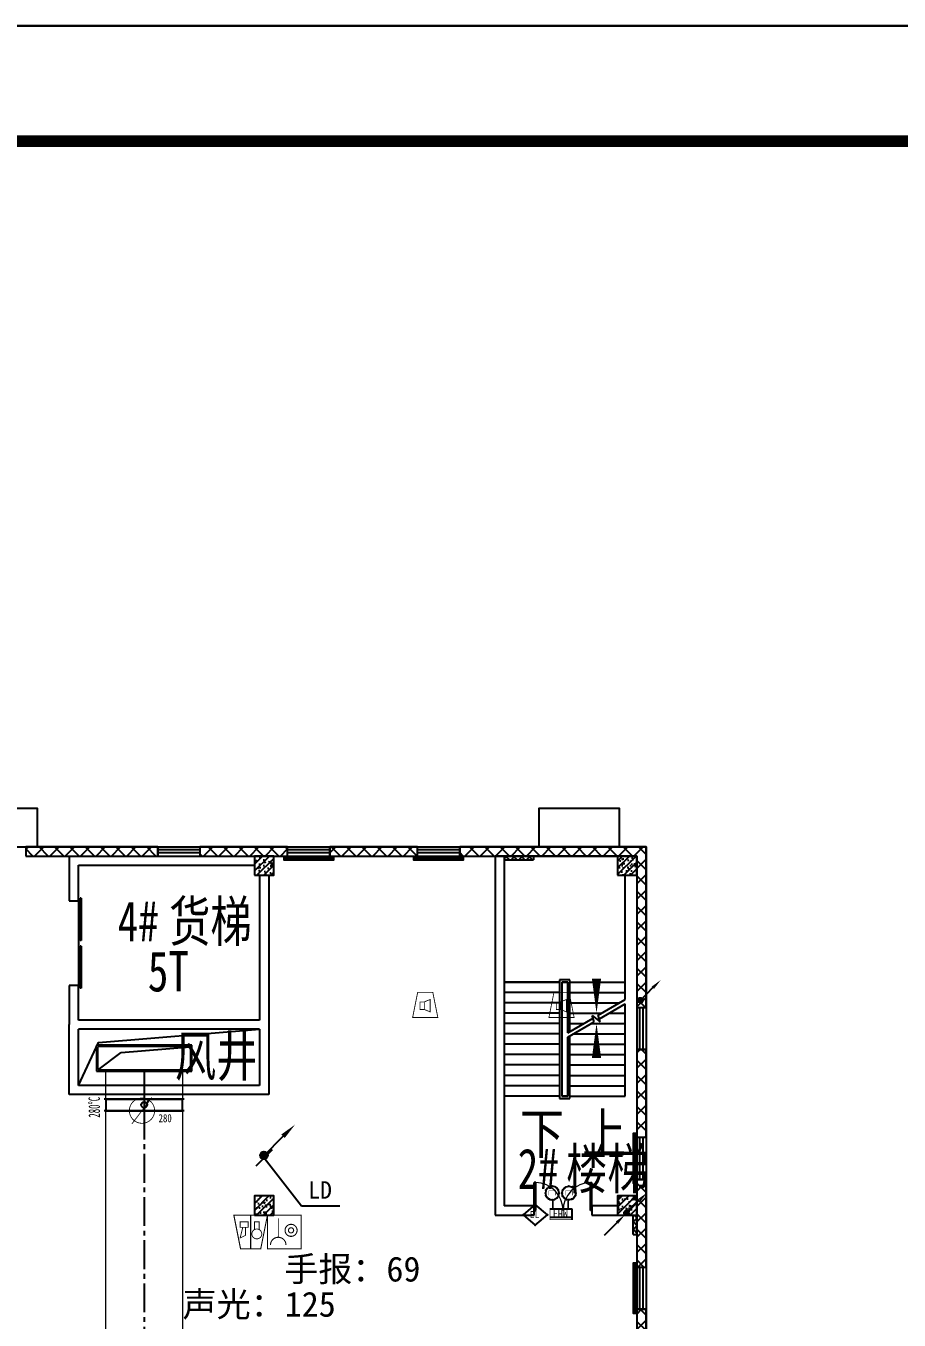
# Model space of a CAD drawing. Header units: millimetres. Extents: x -633009578 to 5705885, y -633235091 to 2571734.
# Drawn here: x 3652620 to 3675345, y 1979518 to 2013212 of the extents above; entities that cross this region are included whole.
import ezdxf
from ezdxf.enums import TextEntityAlignment as Align

# ---------------------------------------------------------------- set-up
doc = ezdxf.new("R2010")
doc.units = ezdxf.units.MM
doc.header["$LTSCALE"] = 1000
doc.header["$MEASUREMENT"] = 0
doc.linetypes.add('CENTER2', pattern=[1.125, 0.75, -0.125, 0.125, -0.125])
doc.layers.get('0').update_dxf_attribs({"color": 9})
for name, color, linetype in [('000000000000电气', 7, 'Continuous'), ('A-COLUM(柱)', 255, 'Continuous'), ('A-DOOR(门）', 4, 'Continuous'), ('A-F-AREA(计算)', 5, 'Continuous'), ('A-FLOR(看线)', 8, 'Continuous'), ('A-HATH(填充)', 8, 'Continuous'), ('A-LM-RAIL(栏杆)', 167, 'Continuous'), ('A-OTHER(其它)', 192, 'Continuous'), ('A-STAR(楼梯)', 51, 'Continuous'), ('A-TEXT(房间)', 243, 'Continuous'), ('A-WALL(墙)', 255, 'Continuous'), ('A-WINDOW（窗）', 4, 'Continuous'), ('DIM_SYMB', 3, 'Continuous'), ('DUCT-排烟中心线', 5, 'CENTER2'), ('DUCT-排烟法兰', 4, 'Continuous'), ('DUCT-排烟管', 2, 'Continuous'), ('DUCT-排烟管立管', 2, 'Continuous'), ('DUCT-排烟管端线', 4, 'Continuous'), ('DUCT-排烟阀门', 7, 'Continuous'), ('hvac-hide', 8, 'Continuous'), ('PUB_TEXT', 7, 'Continuous'), ('TEL_TEXT', 7, 'Continuous'), ('WALL', 9, 'Continuous'), ('电-弱电平面-箭头', 3, 'Continuous'), ('电-强电平面-标注', 3, 'Continuous'), ('设备-安防', 3, 'Continuous'), ('设备-消防', 3, 'Continuous'), ('设备-箱柜', 3, 'Continuous'), ('院图签、封面151013$0$PUB_TITLE', 153, 'Continuous'), ('院图签、封面151013$0$图签文字', 4, 'Continuous')]:
    doc.layers.add(name, color=color, linetype=linetype)
doc.styles.add('_TCH', font='simhei.ttf', dxfattribs={"width": 0.75, "bigfont": 'hztxt.shx'})
doc.styles.add('_TCH_DIM', font='simhei.ttf', dxfattribs={"width": 0.8, "bigfont": 'hztxt.shx'})
doc.styles.add('_TEL_DIM', font='simhei.ttf', dxfattribs={"height": 3.5, "bigfont": 'HZTXT'})
doc.styles.add('_THVAC_DIM', font='simhei.ttf', dxfattribs={"width": 0.8, "height": 3.5, "bigfont": 'HZTXT'})
doc.styles.add('ELEC-DIM', font='simhei.ttf')
doc.styles.add('IDQSTYLE', font='simhei.ttf', dxfattribs={"width": 0.707, "bigfont": 'hztxt.shx'})
doc.styles.get("Standard").update_dxf_attribs({"font": 'simhei.ttf', "bigfont": 'hztxt.shx'})
doc.styles.add('宋', font='simhei.ttf', dxfattribs={"width": 0.8})
doc.styles.add('宋体', font='simhei.ttf')
doc.styles.add('院图签、封面151013$0$-宋体', font='simhei.ttf', dxfattribs={"width": 0.8})
pattern_1 = [(45, (1102321.475196039, 677977.5160347573), (-100.0001016555733, 100.0001016555733), []), (135, (1102321.475196039, 677977.5160347573), (-100.0001016555733, -100.0001016555733), [])]
pattern_2 = [(45, (1102421.475196039, 677977.5160347573), (-200.0002033111466, 200.0002033111467), []), (135, (1102421.475196039, 677977.5160347573), (-200.0002033111467, -200.0002033111466), [])]

# ---------------------------------------------------------------- blocks, each defined once
blk = doc.blocks.new('HC001303')
at = {"color": 0, "linetype": 'Continuous'}
blk.add_line((1.147673841419251, 1.538953517481514), (1.735401947549264, 2.599742189978989), dxfattribs=at)
at = {"color": 0, "linetype": 'Continuous', "const_width": 0.2}
blk.add_lwpolyline([(2.673745217742495e-14, -3.125, 0.1989123673796571), (2.209708691207992, -2.209708691207937, 0.1989123673796571), (3.125000000000028, -4.323120637516818e-16, 0.1989123673796568), (2.209708691207993, 2.209708691207993, 0.1989123673796569), (2.841876514387939e-14, 3.125, 0.1989123673796569), (-2.209708691207936, 2.209708691207994, 0.1989123673796568), (-3.124999999999972, 2.10353517373855e-15, 0.1989123673796572), (-2.209708691207937, -2.209708691207936, 0.1989123673796571)], format="xyb", close=True, dxfattribs=at)
blk.add_lwpolyline([(-2.500110713345594, -3.281016827298258), (2.47847216535268, 3.297393019579605)], dxfattribs=at)
at = {"color": 0, "style": 'IDQSTYLE', "width": 0.7}
for tag, p in [('280', (4.109408226946883, -2.854615367737885)), ('PSFHATT', (5.125000010000028, -3.281016827298258))]:
    blk.add_attdef(tag, p, '', height=2, dxfattribs=at)
blk = doc.blocks.new('HC001213')
at = {"color": 0, "linetype": 'Continuous', "const_width": 0.2}
blk.add_lwpolyline([(-1.875, 3.125), (1.875, 3.125), (3.125, -3.125), (-3.125, -3.125)], close=True, dxfattribs=at)
for points in [[(-1.293653517016746, 0.7382802506738564), (-0.243653517016746, 0.7382802506738564), (-0.243653517016746, -1.136719749326144), (-1.293653517016746, -1.136719749326144), (-1.293653517016746, 0.7382802506738564)], [(-0.243653517016746, 0.7382802506738564), (1.231346482983254, 1.338280250673856), (1.231346482983254, -1.736719749326144), (-0.243653517016746, -1.136719749326144)]]:
    blk.add_lwpolyline(points, dxfattribs=at)
at = {"color": 0, "style": 'IDQSTYLE', "width": 0.7}
blk.add_attdef('PSFHATT', (5.125, -3.125), '', height=2.5, dxfattribs=at)
blk = doc.blocks.new('HC001212')
at = {"color": 0, "linetype": 'Continuous', "const_width": 0.2}
blk.add_lwpolyline([(-1.875, 3.125), (1.875, 3.125), (3.125, -3.125), (-3.125, -3.125)], close=True, dxfattribs=at)
at = {"color": 0, "linetype": 'Continuous'}
for points, const_width in [([(0, 3.125), (0, -3.125)], 0.2), ([(-1.459485991813081, -0.8805239327332393), (-1.95948599181308, 1.119476067266761), (-0.9594859918130805, 0.619476067266761), (-0.9594859918130805, -0.8805239327332393)], 0.16), ([(-1.959485991813081, -1.880523932733239), (-1.95948599181308, -0.8805239327332393), (-0.4594859918130805, -0.8805239327332393), (-0.4594859918130805, -1.880523932733239), (-1.959485991813081, -1.880523932733239)], 0.16), ([(0.7290485194275803, -0.380523932733239), (0.7290485194281489, -1.880523932733239), (1.569048519428149, -1.880523932733239), (1.569048519430491, -0.380523932733239)], 0.16)]:
    blk.add_lwpolyline(points, dxfattribs=dict(at, const_width=const_width))
at = {"color": 0, "linetype": 'Continuous', "const_width": 0.16}
blk.add_lwpolyline([(1.799048519428144, -0.2905239327332435, 0.1989123673796631), (2.068287334970649, 0.3594760672667566, 0.1989123673796631), (1.799048519428145, 1.009476067266757, 0.1989123673796404), (1.149048519428189, 1.278714882809276, 0.1989123673796654), (0.4990485194281443, 1.009476067266757, 0.198912367379653), (0.2298097038856248, 0.3594760672667572, 0.1989123673796529), (0.4990485194281444, -0.2905239327332433, 0.1989123673796571), (1.14904851942816, -0.5597627482757622, 0.1989123673796488)], format="xyb", close=True, dxfattribs=at)
at = {"color": 0, "style": 'IDQSTYLE', "width": 0.7}
blk.add_attdef('PSFHATT', (5.125, -3.125), '', height=2.5, dxfattribs=at)
blk = doc.blocks.new('HC001208')
at = {"color": 0, "linetype": 'Continuous', "const_width": 0.2}
blk.add_lwpolyline([(-3.125, 3.125), (3.125, 3.125), (3.125, -3.125), (-3.125, -3.125)], close=True, dxfattribs=at)
blk.add_lwpolyline([(-2.560875308812533, 2.421549273106315, 0.198912367379651), (-2.13910907372117, 1.40331550819771, 0.1989123673796632), (-1.120875308812534, 0.9815492731063138, 0.1989123673796561), (-0.1026415439039181, 1.403315508197666, 0.1989123673796525), (0.3191246911874668, 2.421549273106313)], format="xyb", dxfattribs=at)
at = {"color": 0, "linetype": 'Continuous', "const_width": 0.128}
blk.add_lwpolyline([(-1.120875308812544, 0.9815492731063138), (-1.120875308812535, -2.518826738720627)], dxfattribs=at)
at = {"color": 0, "linetype": 'Continuous', "const_width": 0.2}
for points in [[(2.383210274305692, -0.3093507400644881, 0.9999999999999997), (0.1432102743056918, -0.3093507400644877, 0.9999999999999999)], [(0.7832102743056915, -0.3093507400644884, 0.9999999999999994), (1.743210274305692, -0.3093507400644881, 0.9999999999999994)]]:
    blk.add_lwpolyline(points, format="xyb", close=True, dxfattribs=at)
at = {"color": 0, "style": 'IDQSTYLE', "width": 0.7}
blk.add_attdef('PSFHATT', (5.125, -3.125), '', height=2.5, dxfattribs=at)
blk = doc.blocks.new('A$C18BE6784')
at = {"color": 3}
for p, q in [((9.966180517105386, 207.7662279362848), (523.9618938427884, 207.7662279362848)), ((9.966180517105386, 10.07556907826802), (523.9618938427884, 10.07556907826802)), ((523.9618938427884, 10.07556907826802), (523.9618938427884, 267.0734257409931))]:
    blk.add_line(p, q, dxfattribs=at)
at = {"color": 3, "const_width": 19.76906588580314}
blk.add_lwpolyline([(9.966180517105386, 267.0734257409931), (9.966180517105386, 10.07556907826802), (523.9618938427884, 10.07556907826802), (523.9618938427884, 267.0734257409931), (9.966180517105386, 267.0734257409931), (9.966180517105386, 10.07556907826802)], dxfattribs=at)
at = {"layer": 'TEL_TEXT', "style": '宋'}
blk.add_text('FHM', height=174.3631611127561, dxfattribs=at).set_placement((76.73028432228602, 37.78400701103965))
blk = doc.blocks.new('$equip_U$00000071(蒋轩)')
at = {"const_width": 0.040000000000008}
blk.add_lwpolyline([(-0.5, 0, -1), (0.5, 0, -1), (-0.5, 0, -1.4631756610552)], format="xyb", dxfattribs=at)
at = {"linetype": 'Continuous', "const_width": 0.041666666666675}
for points in [[(-0.25, -0.1666666666715173), (-0.25, 0.1666666666715173)], [(0.25, -0.1666666666715173), (0.25, 0.1666666666715173)], [(-0.25, -0.1666666666715173), (0.25, -0.1666666666715173)]]:
    blk.add_lwpolyline(points, dxfattribs=at)
blk.add_circle((0, 0), 0.5000000000001146)
blk.add_point((0, -0.5))
at = {"color": 7, "style": '_TEL_DIM', "flags": 1}
for tag in ['REMARK', 'A']:
    blk.add_attdef(tag, text='', height=1.666666666667e-05, dxfattribs=at).set_placement((0, 0), align=Align.MIDDLE_CENTER)
blk = doc.blocks.new('$equip_U$00000073(LR-JS03)')
at = {"xscale": 1.008, "yscale": 1.008, "zscale": 1.008}
blk.add_blockref('$equip_U$00000071(蒋轩)', (0, 0), dxfattribs=at)
at = {"color": 7, "style": '_TEL_DIM', "flags": 1}
for tag in ['REMARK', 'A']:
    blk.add_attdef(tag, text='', height=2e-05, dxfattribs=at).set_placement((0, 0), align=Align.MIDDLE_CENTER)
blk = doc.blocks.new('$equip_U$00000082(LR-JS03)')
blk.add_blockref('$equip_U$00000073(LR-JS03)', (0, 0))
at = {"color": 7, "style": '_TEL_DIM', "flags": 1}
for tag in ['REMARK', 'A']:
    blk.add_attdef(tag, text='', height=2e-05, dxfattribs=at).set_placement((0, 0), align=Align.MIDDLE_CENTER)
blk = doc.blocks.new('$equip_U$00000090(LR-JS03)')
for p in [(-0.5040000000153668, 0), (0, 0.5040000000008149), (0.5039999999571592, 0), (0, -0.5040000000008149)]:
    blk.add_point(p)
blk.add_blockref('$equip_U$00000082(LR-JS03)', (0, 0))
at = {"color": 7, "style": '_TEL_DIM', "flags": 1}
for tag in ['REMARK', 'A']:
    blk.add_attdef(tag, text='', height=2e-05, dxfattribs=at).set_placement((0, 0), align=Align.MIDDLE_CENTER)
blk = doc.blocks.new('$equip_U$00000099(LR-JS03)')
at = {"linetype": 'Continuous', "ltscale": 0.7, "xscale": 0.6, "yscale": 0.6, "zscale": 0.6}
blk.add_blockref('$equip_U$00000090(LR-JS03)', (0, 0), dxfattribs=at)
at = {"color": 7, "linetype": 'Continuous', "style": '_TEL_DIM', "flags": 1}
for tag in ['REMARK', 'A']:
    blk.add_attdef(tag, text='', height=2e-05, dxfattribs=at).set_placement((0, 0), align=Align.MIDDLE_CENTER)
blk = doc.blocks.new('$equip_U$00000101(LR-JS03)')
at = {"linetype": 'Continuous', "ltscale": 0.7}
for p in [(-0.3023999999277294, 0), (-0.2900179410353303, 0.1034561744891107), (-0.2358388293068856, 0.1892770628328435), (-0.1658388294745237, 0.2592770627816208), (-0.1194070677738637, 0.277826766425278), (0, 0.302399999985937), (0.1048157138284296, 0.2836537081166171), (0.2132320802193135, 0.2144244387745857), (0.2832320802845061, 0.1444244387676008), (0.30240000016056, 0), (-0.2917371464427561, -0.1356171146035194), (-0.2217371466103941, -0.2056171146105044), (-0.1517371465452015, -0.2756171146174893), (0, -0.3024000000441447), (0.1854639847297221, -0.2388490536250174), (0.2639371012337506, -0.1475905369734392)]:
    blk.add_point(p, dxfattribs=at)
blk.add_blockref('$equip_U$00000099(LR-JS03)', (0, 0), dxfattribs=at)
at = {"color": 7, "linetype": 'Continuous', "style": '_TEL_DIM', "flags": 1}
for tag in ['REMARK', 'A']:
    blk.add_attdef(tag, text='', height=2e-05, dxfattribs=at).set_placement((0, 0), align=Align.MIDDLE_CENTER)
blk = doc.blocks.new('$equip_U$00000102(LR-JS03)')
for p in [(-0.3931199999933597, 0), (0, 0.3931199999997261), (0.3931200000224635, 0), (0, -0.3931200000006356)]:
    blk.add_point(p)
at = {"xscale": 1.3, "yscale": 1.3, "zscale": 1.3}
blk.add_blockref('$equip_U$00000101(LR-JS03)', (0, 0), dxfattribs=at)
at = {"color": 7, "style": '_TEL_DIM', "flags": 1}
for tag in ['REMARK', 'A']:
    blk.add_attdef(tag, text='', height=2e-05, dxfattribs=at).set_placement((0, 0), align=Align.MIDDLE_CENTER)
blk = doc.blocks.new('FHHHM')
at = {"layer": '设备-消防', "const_width": 35.58431859444}
for points in [[(-400.2762537132949, -420.9812156084226), (-400.2762537132949, -229.5319353532395)], [(-75.17435393342748, -420.9812156084226), (-75.17435393342748, -229.5319353532395)]]:
    blk.add_lwpolyline(points, dxfattribs=at)
at = {"layer": '设备-消防'}
for name, p, xscale, yscale, zscale in [('A$C18BE6784', (-471.5657044585096, -240.3660831669113), 0.9, 0.9, 0.9), ('$equip_U$00000102(LR-JS03)', (-414.3943202504888, -564.8034442435601), 367.6065970498603, 367.6065970498603, 367.6065970498603)]:
    blk.add_blockref(name, p, dxfattribs=dict(at, xscale=xscale, yscale=yscale, zscale=zscale))
at = {"layer": '设备-消防', "xscale": -367.6065970498603, "yscale": 367.606597049965, "zscale": 367.6065970500075, "rotation": 359.9999999999998}
blk.add_blockref('$equip_U$00000102(LR-JS03)', (-61.05628739541862, -564.8034442435601), dxfattribs=at)
blk = doc.blocks.new('*X134')
at = {"color": 0, "linetype": 'Continuous'}
for p, q in [((192.590110055903, 446.7242872143482), (193.9264208598343, 448.0605980182795)), ((192.6512440212146, 447.2096852483717), (193.4410228258108, 447.9994640529679)), ((192.666080612941, 446.3759937026742), (194.2747143715083, 447.9846274612416)), ((192.8122309321682, 446.0978799531896), (194.552828120993, 447.8384771420143)), ((193.0126674313866, 445.874052383696), (194.7766556904866, 447.6380406427959)), ((193.2651240367983, 445.7022449203958), (194.9484631537868, 447.3855840373842)), ((193.5780466605768, 445.5909034754624), (195.0598045987202, 447.0726614136058)), ((193.9838870800477, 445.5724798262212), (195.0782282479613, 446.6668209941349))]:
    blk.add_line(p, q, dxfattribs=at)
blk = doc.blocks.new('HC001445')
at = {"color": 0, "linetype": 'Continuous'}
for p, q in [((0.1320978050268309, 0.05776119327106244), (3.237590705501646, 3.232738715067399)), ((-5.469508829517324, -5.531426259851287), (-2.364015929042509, -2.356448738054951))]:
    blk.add_line(p, q, dxfattribs=at)
for points in [[(3.237590705501646, 3.232738715067399, 0.8, 0, 0), (5.189490166405335, 5.119309791711203, 0, 0, 0)], [(-2.364015929042509, -2.356448738054951, 0.8, 0, 0), (-0.4121164681388194, -0.4698776614111466, 0, 0, 0)]]:
    blk.add_lwpolyline(points, format="xyseb", dxfattribs=at)
blk.add_circle((0, 0), 0.625, dxfattribs=at)
at = {"color": 0, "linetype": 'Continuous', "xscale": 0.5, "yscale": 0.5, "zscale": 0.5}
blk.add_blockref('*X134', (-96.91845018383214, -223.4069038532592), dxfattribs=at)
at = {"color": 0, "style": 'IDQSTYLE', "width": 0.7}
blk.add_attdef('PSFHATT', (7.189490166405335, -5.531426259851287), '', height=2.5, dxfattribs=at)
blk = doc.blocks.new('*X130')
at = {"color": 0, "linetype": 'Continuous'}
for p, q in [((192.587376364835, 446.7215535232801), (193.8713933576327, 448.0055705160779)), ((192.6509968705344, 446.3609099602676), (194.2320369206452, 447.9419500103785)), ((192.6864539319484, 447.2448951591055), (193.3480517218074, 447.9064929489645)), ((192.7889704286661, 446.0746194496875), (194.5183274312254, 447.8039764522467)), ((192.9823694457329, 445.8437543980423), (194.7491924828706, 447.61057743518)), ((193.2275231399996, 445.664644023597), (194.9283028573159, 447.3654237409133)), ((193.5311577474, 445.5440145622856), (195.0489323186273, 447.0617891335129)), ((193.9202347052458, 445.5088274514194), (195.0841194294935, 446.6727121756671)), ((194.6075199946775, 445.7718486721392), (194.8210982087737, 445.9854268862354))]:
    blk.add_line(p, q, dxfattribs=at)
blk = doc.blocks.new('HC001441')
at = {"color": 0, "linetype": 'Continuous'}
blk.add_line((0, -0.05776119327242668), (3.105492900474815, 3.117216328523909), dxfattribs=at)
blk.add_lwpolyline([(3.105492900474815, 3.117216328523909, 0.8, 0, 0), (5.057392361378561, 5.003787405167827, 0, 0, 0)], format="xyseb", dxfattribs=at)
blk.add_circle((0, 0), 0.625, dxfattribs=at)
at = {"color": 0, "linetype": 'Continuous', "xscale": 0.5, "yscale": 0.5, "zscale": 0.5}
blk.add_blockref('*X130', (-96.91845018383279, -223.3780232566237), dxfattribs=at)
at = {"color": 0, "style": 'IDQSTYLE', "width": 0.7}
blk.add_attdef('PSFHATT', (7.057392361378561, -0.62500001), '', height=2.5, dxfattribs=at)
blk = doc.blocks.new('建筑图框_A1')
at = {"layer": '院图签、封面151013$0$PUB_TITLE'}
blk.add_lwpolyline([(0, 0), (84100, 0), (84100, 59400), (0, 59400)], close=True, dxfattribs=at)
at = {"layer": '院图签、封面151013$0$PUB_TITLE', "const_width": 100}
blk.add_lwpolyline([(2500, 1000), (83100, 1000), (83100, 58400), (2500, 58400)], close=True, dxfattribs=at)
at = {"layer": '院图签、封面151013$0$图签文字', "color": 6, "style": '院图签、封面151013$0$-宋体'}
for tag, height, width, p in [('工程主持人', 400, 0.7999999999883585, (79990.91196859907, 29505.93707200652)), ('审定', 400, 0.7999999999883585, (79990.91196859907, 28705.93707200605)), ('审核', 400, 0.7999999999883585, (79990.91196859907, 27905.93707200559)), ('专业负责人', 400, 0.7999999999883585, (79990.91196859907, 27105.93707200512)), ('校对', 400, 0.7999999999883585, (79990.91196859907, 26305.93707200466)), ('设计', 400, 0.7999999999883585, (79990.91196859907, 25505.93707200419)), ('方案设计人', 400, 0.7999999999883585, (79990.91196859907, 24706.79438478127)), ('工程编号', 300, 0.7000000000116415, (81000.00416498398, 8700.424278954277)), ('版次', 300, 0.7000000000116415, (78738.08139540046, 3005.726258059498)), ('日期', 300, 0.7000000000116415, (82038.0813954557, 3000.226258123759)), ('图号', 200, 0.7000000000116415, (82538.08139542397, 2400.075247410685)), ('比例', 300, 0.7000000000116415, (78738.08139537089, 2200.188802679535)), ('图号_X施', 300, 0.7000000000116415, (81538.08139540977, 2200.188802651362)), ('图号_总数', 200, 0.7000000000116415, (82538.08139541186, 2000.075247410219))]:
    blk.add_attdef(tag, text='', height=height, dxfattribs=dict(at, width=width)).set_placement(p, align=Align.MIDDLE_CENTER)
at = {"layer": '院图签、封面151013$0$图签文字', "color": 6, "style": '院图签、封面151013$0$-宋体', "width": 0.7}
for tag, p in [('建设单位_001', (80935.88661794258, 7446.21079580821)), ('工程名称_001', (80933.52706738078, 6045.368099178996)), ('图名_001', (79742.88288308708, 4059.656552180292))]:
    blk.add_attdef(tag, p, '', height=300, dxfattribs=at)
blk = doc.blocks.new('$equip$00002474')
for p, q in [((-0.519992380955955, 1.000000338535756e-05), (7.619048119522631e-06, 0.4400100000020757)), ((7.619048119522631e-06, -0.4399899999989429), (-0.519992380955955, 1.000000338535756e-05)), ((7.619048119522631e-06, 0.4400100000020757), (0.5200076190521941, 1.000000338535756e-05)), ((0.5200076190521941, 1.000000338535756e-05), (7.619048119522631e-06, -0.4399899999989429))]:
    blk.add_line(p, q)
at = {"const_width": 0.04}
blk.add_lwpolyline([(7.619048119522631e-06, 0.4400100000020757), (-0.519992380955955, 1.000000338535756e-05), (7.619048119522631e-06, -0.4399899999989429), (0.5200076190521941, 1.000000338535756e-05), (7.619048119522631e-06, 0.4400100000020757), (-0.519992380955955, 1.000000338535756e-05)], dxfattribs=at)
for p in [(-0.519992380955955, 1.000000338535756e-05), (7.619048119522631e-06, 0.4400100000020757), (0.5200076190521941, 1.000000338535756e-05), (7.619048119522631e-06, -0.4399899999989429)]:
    blk.add_point(p)
at = {"color": 7, "style": '_TEL_DIM'}
blk.add_attdef('$TEXT$', text='', height=0.3, dxfattribs=at).set_placement((0.02805548798642121, 0.01213281898526475), align=Align.MIDDLE_CENTER)
at = {"color": 7, "style": '_TEL_DIM', "flags": 1}
blk.add_attdef('A', text='', height=2e-05, dxfattribs=at).set_placement((0, 0), align=Align.MIDDLE_CENTER)
blk = doc.blocks.new('$DORLIB2D$00000127')
at = {"color": 0}
for points in [[(-0.5333333333328483, 0.7948983154366971), (-0.5333333333328483, 0.690405644187237)], [(-0.03333333333284827, 0.7948983154366971), (-0.5333333333328483, 0.7948983154366971)], [(-0.03333333333284827, 0.7948983154366971), (-0.03333333333284827, 0.690405644187237)], [(0.5333333333328483, 0.7948983154366971), (0.03333333333284827, 0.7948983154366971)], [(0.03333333333284827, 0.7948983154366971), (0.03333333333284827, 0.690405644187237)], [(0.5333333333328483, 0.7948983154366971), (0.5333333333328483, 0.690405644187237)], [(-0.03333333333284827, 0.690405644187237), (-0.5333333333328483, 0.690405644187237)], [(0.5333333333328483, 0.690405644187237), (0.03333333333284827, 0.690405644187237)], [(0.5, 0.4999999999999858), (-0.5, 0.4999999999999858)]]:
    blk.add_lwpolyline(points, dxfattribs=at)
blk = doc.blocks.new('$TCHSYS$WIN2D')
for p, q in [((-0.5, 0.5), (0.5, 0.5)), ((-0.5, 0.5), (-0.4999999999999999, -0.5)), ((0.5, 0.5), (0.4999999999999998, -0.5)), ((0.5, 0.1666666666666666), (-0.5, 0.1666666666666666)), ((0.5, -0.1666666666666667), (-0.5, -0.1666666666666667)), ((-0.4999999999999999, -0.5), (0.5, -0.5))]:
    blk.add_line(p, q)
blk = doc.blocks.new('$DorLib2D$00000002')
for p, q in [((-0.5, -5.684341886080802e-17), (-0.5000000000000007, 0.4875)), ((-0.4750000000000007, 0.4875), (-0.5000000000000007, 0.4875)), ((-0.475, -2.842170943040401e-17), (-0.4750000000000007, 0.4875)), ((0.475, -2.842170943040401e-17), (0.4750000000000007, 0.4875)), ((0.4750000000000007, 0.4875), (0.5000000000000007, 0.4875)), ((0.5, -5.684341886080802e-17), (0.5000000000000007, 0.4875)), ((-0.5, -5.684341886080802e-17), (-0.475, -2.842170943040401e-17)), ((0.5, -5.684341886080802e-17), (0.475, -2.842170943040401e-17))]:
    blk.add_line(p, q)
at = {"lineweight": 13}
for centre, start, end in [((-0.4875, -4.263256414560601e-17), 0, 88.53071641864632), ((0.4875, -4.263256414560601e-17), 91.4692835813537, 180)]:
    blk.add_arc(centre, 0.4875, start, end, dxfattribs=at)
blk = doc.blocks.new('_FZH')
h = blk.add_hatch()
h.set_pattern_fill('钢筋混凝土', color=256, scale=0.1, style=0)
h.set_pattern_definition([(45, (0, 0), (-0.1767766952966369, 0.1767766952966369), []), (50, (0, 0), (0.7172601826007535, -0.06275213498259512), [0.07500000000000001, -0.8250000000000001]), (355, (0, 0), (-0.138751333613, 0.7521921337000119), [0.06, -0.66]), (100.4514, (0.05977168000000001, -0.00522934), (0.5785093817140216, 0.6894395420609536), [0.06374019, -0.701142112]), (46.1842, (0, 0.2), (1.067241048625645, -0.1655190143290181), [0.1125, -1.2375]), (96.6356, (0.088936745, 0.186206693), (0.9346627055487033, 0.9741178709004418), [0.095610288, -1.051713]), (351.1842, (0, 0.2), (0.9346619451336272, 0.9741186009253247), [0.09000000000000001, -0.9900000000000001]), (21, (0.1, 0.15), (0.5969070521184617, -0.4026188906653388), [0.07500000000000001, -0.8250000000000001]), (326, (0.1, 0.15), (0.2433153319215824, 0.7251500450468529), [0.06, -0.66]), (71.4514, (0.149742233, 0.116448394), (0.84022262858149, 0.3225304967099524), [0.06374019, -0.701142112]), (37.50000000000001, (0, 0), (0.01215985531729062, 0.3328938538313115), [0, -0.652, 0, -0.67, 0, -0.6625000000000001]), (7.499999999999999, (0, 0), (0.2630695374421486, 0.3944117118823603), [0, -0.382, 0, -0.637, 0, -0.2525]), (-32.5, (-0.223, 0), (0.533822436172409, -0.02255487173437976), [0, -0.25, 0, -0.78, 0, -1.035]), (-42.5, (-0.323, 0), (0.5831861693423862, 0.1001049823323177), [0, -0.325, 0, -0.518, 0, -0.735])])
h.paths.add_polyline_path([(-0.5, -0.5), (0.5, -0.5), (0.5, 0.5), (-0.5, 0.5)])
blk.add_lwpolyline([(-0.5, -0.5), (0.5, -0.5), (0.5, 0.5), (-0.5, 0.5)], close=True)
blk = doc.blocks.new('00000594Cent')
at = {"lineweight": -2}
blk.add_line((-218.75, 1.4210854715202e-14), (218.75, 1.4210854715202e-14), dxfattribs=at)
at = {"color": 0, "linetype": 'ByBlock', "lineweight": -2}
blk.add_circle((0, 1.4210854715202e-14), 125, dxfattribs=at)
blk = doc.blocks.new('00000594Body')
at = {"color": 0, "linetype": 'ByBlock', "lineweight": -2}
for p, q in [((-250, -500), (-249.9999999999964, 500)), ((250, 500), (-250, 500)), ((250, -500), (250.0000000000036, 500)), ((-250, -500), (250, -500))]:
    blk.add_line(p, q, dxfattribs=at)

msp = doc.modelspace()

# ---------------------------------------------------------------- hatches: boundary and pattern name
at = {"layer": 'A-HATH(填充)'}
h = msp.add_hatch(dxfattribs=at)
h.set_pattern_fill('多孔材料', color=256, scale=100, style=0)
h.set_pattern_definition(pattern_2)
h.paths.add_polyline_path([(3652620.051299758, 1991599.596922429), (3656049.994032505, 1991599.596922429), (3656049.994032505, 1991839.59692243), (3652620.051299758, 1991839.59692243)])
h = msp.add_hatch(dxfattribs=at)
h.set_pattern_fill('多孔材料', color=256, scale=100, style=0)
h.set_pattern_definition(pattern_2)
h.paths.add_polyline_path([(3657149.994032505, 1991599.596922429), (3659429.994031997, 1991599.59692243), (3659429.994031997, 1991839.59692243), (3657149.994032505, 1991839.59692243)])
h = msp.add_hatch(dxfattribs=at)
h.set_pattern_fill('多孔材料', color=256, scale=100, style=0)
h.set_pattern_definition(pattern_2)
h.paths.add_polyline_path([(3660529.994031997, 1991599.59692243), (3662809.994030979, 1991599.59692243), (3662809.994030979, 1991839.59692243), (3660529.994031997, 1991839.59692243)])
h = msp.add_hatch(dxfattribs=at)
h.set_pattern_fill('多孔材料', color=256, scale=100, style=0)
h.set_pattern_definition(pattern_2)
h.paths.add_polyline_path([(3668759.994031747, 1991839.596922428), (3663909.994030979, 1991839.59692243), (3663909.994030979, 1991599.59692243), (3668519.994031748, 1991599.596922428)])
h = msp.add_hatch(dxfattribs=at)
h.set_pattern_fill('多孔材料', color=256, scale=100, style=0)
h.set_pattern_definition(pattern_2)
h.paths.add_polyline_path([(3668519.994031748, 1991599.596922428), (3668519.99403175, 1987659.59692109), (3668759.994031749, 1987659.596921089), (3668759.994031747, 1991839.596922428)])
h = msp.add_hatch(dxfattribs=at)
h.set_pattern_fill('多孔材料', color=256, scale=50, style=0)
h.set_pattern_definition(pattern_1)
h.paths.add_polyline_path([(3665069.994031847, 1991499.596922385), (3665829.994031928, 1991499.596922385), (3665829.994031928, 1991599.596922385), (3665069.994031847, 1991599.596922385)])
h = msp.add_hatch(dxfattribs=at)
h.set_pattern_fill('多孔材料', color=256, scale=100, style=0)
h.set_pattern_definition(pattern_2)
h.paths.add_polyline_path([(3668519.99403175, 1986559.596920581), (3668519.99403175, 1984279.596920072), (3668759.994031749, 1984279.596920072), (3668759.994031749, 1986559.596920581)])
h = msp.add_hatch(dxfattribs=at)
h.set_pattern_fill('多孔材料', color=256, scale=100, style=0)
h.set_pattern_definition(pattern_2)
h.paths.add_polyline_path([(3668519.99403175, 1983179.596920072), (3668519.99403175, 1980899.596920581), (3668759.994031749, 1980899.596920581), (3668759.994031749, 1983179.596920072)])
h = msp.add_hatch(dxfattribs=at)
h.set_pattern_fill('多孔材料', color=256, scale=50, style=0)
h.set_pattern_definition(pattern_1)
h.paths.add_polyline_path([(3668519.994031749, 1981749.596922426), (3668519.994031749, 1982249.596922426), (3668419.994031749, 1982249.596922426), (3668419.994031749, 1981749.596922426)])
h = msp.add_hatch(dxfattribs=at)
h.set_pattern_fill('多孔材料', color=256, scale=100, style=0)
h.set_pattern_definition(pattern_2)
h.paths.add_polyline_path([(3668519.99403175, 1979799.596920581), (3668519.99403175, 1977799.596922107), (3668759.994031749, 1977799.596922107), (3668759.994031749, 1979799.596920581)])

# ---------------------------------------------------------------- linework, layer by layer
at = {"elevation": 2e-08}
msp.add_lwpolyline([(2725055.437121258, 2013211.976810416), (4008204.699681385, 2013211.976810416), (4008204.699681385, 1835011.976810416), (2725055.437121258, 1835011.976810416)], close=True, dxfattribs=at)
at = {"layer": 'A-F-AREA(计算)'}
msp.add_lwpolyline([(3534479.971570265, 1991839.59697076), (3668759.971570265, 1991839.59697076), (3668759.971570265, 1855759.59697076), (3534479.971570265, 1855759.59697076)], close=True, dxfattribs=at)
at = {"layer": 'A-FLOR(看线)'}
for points in [[(3652920.051052209, 1991839.596922348), (3652920.051546291, 1992839.596922336), (3650320.051052209, 1992839.596922348), (3650320.051546291, 1991839.596922348)], [(3668069.994031993, 1991839.596922408), (3668069.994526074, 1992839.596922397), (3665969.993537732, 1992839.596922408), (3665969.994031814, 1991839.596922408)], [(3659329.99402725, 1991599.596922354), (3659329.99402725, 1991499.596922354), (3660629.994027288, 1991499.596922354), (3660629.994027288, 1991599.596922335)], [(3662709.99402651, 1991599.596922354), (3662709.99402651, 1991499.596922354), (3664009.994026548, 1991499.596922354), (3664009.994026548, 1991599.596922335)], [(3668519.994031734, 1984379.596924642), (3668419.994031734, 1984379.596924642), (3668419.994031734, 1983079.596924604), (3668519.994031715, 1983079.596924604)], [(3668519.994031736, 1980999.596925379), (3668419.994031736, 1980999.596925379), (3668419.994031736, 1979699.596925341), (3668519.994031717, 1979699.596925341)]]:
    msp.add_lwpolyline(points, dxfattribs=at)
at = {"layer": 'A-LM-RAIL(栏杆)'}
for points in [[(3659364.99402725, 1991599.596922354), (3659364.99402725, 1991534.596922354), (3660594.994027288, 1991534.596922354), (3660594.994027288, 1991599.596922335)], [(3659394.99402725, 1991599.596922354), (3659394.99402725, 1991564.596922354), (3660564.994027288, 1991564.596922354), (3660564.994027288, 1991599.596922335)], [(3662744.99402651, 1991599.596922354), (3662744.99402651, 1991534.596922354), (3663974.994026548, 1991534.596922354), (3663974.994026548, 1991599.596922335)], [(3662774.99402651, 1991599.596922354), (3662774.99402651, 1991564.596922354), (3663944.994026548, 1991564.596922354), (3663944.994026548, 1991599.596922335)], [(3668519.994031734, 1984344.596924642), (3668454.994031734, 1984344.596924642), (3668454.994031734, 1983114.596924604), (3668519.994031715, 1983114.596924604)], [(3668519.994031734, 1984314.596924642), (3668484.994031734, 1984314.596924642), (3668484.994031734, 1983144.596924604), (3668519.994031715, 1983144.596924604)], [(3668519.994031736, 1980964.596925379), (3668454.994031736, 1980964.596925379), (3668454.994031736, 1979734.596925341), (3668519.994031717, 1979734.596925341)], [(3668519.994031736, 1980934.596925379), (3668484.994031736, 1980934.596925379), (3668484.994031736, 1979764.596925341), (3668519.994031717, 1979764.596925341)]]:
    msp.add_lwpolyline(points, dxfattribs=at)
at = {"layer": 'A-OTHER(其它)'}
msp.add_lwpolyline([(3653984.893123433, 1985629.599334085), (3654513.840910224, 1986743.417896464), (3658699.994031989, 1987089.599334073)], dxfattribs=at)
at = {"layer": 'A-STAR(楼梯)'}
for p, q in [((3668019.994031977, 1991599.596922344), (3665069.994031727, 1991599.596922371)), ((3665069.994031727, 1991599.596922371), (3665069.994031727, 1988319.596922371)), ((3668219.994031727, 1988319.596922371), (3668219.994031637, 1991099.596922453)), ((3665069.994031727, 1988319.596922371), (3665069.994031727, 1985349.596922371)), ((3666509.994031685, 1988319.596922453), (3665069.994031727, 1988319.596922371)), ((3665069.994031727, 1988319.596922371), (3666509.994031686, 1988319.596922623)), ((3666779.99403177, 1988379.596922034), (3666509.99403177, 1988379.596922034)), ((3666509.99403177, 1988379.596922034), (3666509.99403177, 1985289.596922034)), ((3666569.994031727, 1988319.596922371), (3666569.994031727, 1985349.596922371)), ((3666719.99403177, 1988319.596924359), (3666569.994031609, 1988319.596924359)), ((3666569.994031609, 1988319.596924359), (3666569.994031609, 1985349.596922034)), ((3666569.994033752, 1988319.596922352), (3666719.994027994, 1988319.596922499)), ((3666719.994031694, 1986999.319247097), (3666719.994031727, 1988319.596922371)), ((3666719.994031762, 1986999.319247137), (3666719.99403177, 1988319.596924359)), ((3666779.994031844, 1987033.960263327), (3666779.99403177, 1988379.596922034)), ((3666779.994031844, 1988319.596922453), (3668219.994031727, 1988319.596922371)), ((3666779.994031844, 1988319.596922499), (3668219.994031727, 1988319.596922371)), ((3668219.994031858, 1987865.344651587), (3668219.994031727, 1988319.596922371)), ((3666509.994031685, 1988049.596922453), (3665069.994031727, 1988049.596922371)), ((3666779.994031844, 1988049.596922453), (3668219.994031727, 1988049.596922371)), ((3666509.994031685, 1987779.596922127), (3665069.994031727, 1987779.596922371)), ((3666779.994031844, 1987779.596922453), (3668071.474608107, 1987779.596922305)), ((3667517.11541801, 1987459.537494405), (3668219.994031859, 1987865.344651317)), ((3667543.910337279, 1987359.537494313), (3668219.994031859, 1987749.874597337)), ((3668219.994031727, 1985349.596922371), (3668219.994031858, 1987749.87459783)), ((3666509.994031685, 1987509.596922453), (3665069.994031727, 1987509.596922371)), ((3666719.994031694, 1986999.319247541), (3667378.795046275, 1987379.678190559)), ((3666779.994031844, 1987509.596922127), (3667603.820889561, 1987509.596922015)), ((3667405.589965545, 1987279.678190462), (3667359.408505748, 1987452.029741278)), ((3667359.408505748, 1987452.029741278), (3667565.453447187, 1987279.137506911)), ((3667565.453447187, 1987279.137506911), (3667517.11541801, 1987459.537494405)), ((3667803.820889442, 1987509.596922048), (3668219.994031727, 1987509.596922371)), ((3666509.994031685, 1987239.596922453), (3665069.994031727, 1987239.596922371)), ((3666509.994031685, 1986969.596922127), (3665069.994031727, 1986969.596922371)), ((3666719.994031694, 1986883.849193505), (3667405.589965545, 1987279.678190462)), ((3666779.994031844, 1987239.596922453), (3667136.167173782, 1987239.596922653)), ((3666868.513454629, 1986969.596922308), (3668219.994031727, 1986969.596922371)), ((3667336.16717326, 1987239.596922642), (3668219.994031727, 1987239.596922371)), ((3666509.994031685, 1986699.596922453), (3665069.994031727, 1986699.596922371)), ((3666719.994031727, 1985349.596922371), (3666719.994031694, 1986883.849193497)), ((3666719.99403177, 1985349.596922034), (3666719.994031762, 1986883.849193536)), ((3666779.99403177, 1985289.596922034), (3666779.994031844, 1986918.490209735)), ((3666779.994031844, 1986699.596922127), (3668219.994031727, 1986699.596922371)), ((3666509.994031685, 1986429.596922453), (3665069.994031727, 1986429.596922371)), ((3666779.994031844, 1986429.596922453), (3668219.994031727, 1986429.596922371)), ((3666509.994031685, 1986159.596922453), (3665069.994031727, 1986159.596922371)), ((3666779.994031844, 1986159.596922453), (3668219.994031727, 1986159.596922371)), ((3666509.994031685, 1985889.596922453), (3665069.994031727, 1985889.596922371)), ((3666509.994031685, 1985619.596922127), (3665069.994031727, 1985619.596922371)), ((3666779.994031844, 1985889.596922453), (3668219.994031727, 1985889.596922371)), ((3666779.994031844, 1985619.596922453), (3668219.994031727, 1985619.596922371)), ((3666509.994031685, 1985349.596922453), (3665069.994031727, 1985349.596922371)), ((3666509.99403177, 1985289.596922034), (3666779.99403177, 1985289.596922034)), ((3666569.994031609, 1985349.596922034), (3666719.99403177, 1985349.596922034)), ((3666719.994031727, 1985349.596922371), (3666569.994031727, 1985349.596922371)), ((3666779.994031844, 1985349.596922127), (3668219.994031727, 1985349.596922371))]:
    msp.add_line(p, q, dxfattribs=at)
at = {"layer": 'A-WALL(墙)'}
for p, q in [((3653744.893123407, 1991599.596922343), (3658569.994031976, 1991599.596922242)), ((3653744.893123407, 1991599.596922343), (3653744.893123525, 1990429.599334013)), ((3653984.893123411, 1991359.596922289), (3658569.994031976, 1991359.596922321)), ((3653984.893123351, 1990429.599334013), (3653984.893123411, 1991359.596922289)), ((3664829.994031764, 1991599.596922415), (3664829.99403175, 1982249.596922474)), ((3665069.994031764, 1991599.596922415), (3664829.994031764, 1991599.596922415)), ((3665069.994031847, 1991599.596922385), (3665829.994031928, 1991599.596922385)), ((3665069.994031847, 1991599.596922385), (3665069.994031847, 1991499.596922385)), ((3665069.994031764, 1991599.596922415), (3665069.99403175, 1982489.596922474)), ((3665069.994031847, 1991499.596922385), (3665829.994031928, 1991499.596922385)), ((3665829.994031928, 1991599.596922385), (3665829.994031928, 1991499.596922385)), ((3658699.994031715, 1991099.596922453), (3658699.994031786, 1987329.599334103)), ((3658939.994031795, 1991099.596922453), (3658939.994031744, 1987209.59933408)), ((3653744.893123525, 1990429.599334013), (3653984.893123351, 1990429.599334013)), ((3653984.893123351, 1988229.599334013), (3653744.893123544, 1988229.599334013)), ((3653744.893123544, 1988229.599334013), (3653744.893123445, 1987209.59933408)), ((3653984.893123411, 1987329.599334103), (3653984.893123351, 1988229.599334013)), ((3658699.994031786, 1987329.599334103), (3653984.893123411, 1987329.599334103)), ((3653744.893123654, 1985389.599334129), (3653744.893123445, 1987209.59933408)), ((3653984.893123367, 1985629.599334085), (3653984.893123367, 1987089.599334147)), ((3658699.994031773, 1987089.599334147), (3653984.893123367, 1987089.599334147)), ((3658699.994031773, 1987089.599334147), (3658699.99403177, 1985629.599334085)), ((3658939.994031744, 1987209.59933408), (3658939.99403177, 1985389.599334129)), ((3658699.99403177, 1985629.599334085), (3653984.893123367, 1985629.599334085)), ((3658939.99403177, 1985389.599334129), (3653744.893123654, 1985389.599334129)), ((3664829.99403175, 1982249.596922474), (3665849.994031997, 1982249.596922357)), ((3665849.994031997, 1982489.596922335), (3665069.99403175, 1982489.596922474)), ((3665849.994031997, 1982249.596922357), (3665849.994031997, 1982489.596922335)), ((3668019.994031977, 1982489.596922518), (3667349.994031997, 1982489.596922311)), ((3667349.994031997, 1982489.596922311), (3667349.994031997, 1982249.596922335)), ((3667349.994031997, 1982249.596922335), (3668019.994031977, 1982249.596922225)), ((3668419.994031749, 1981749.596922426), (3668419.994031749, 1982249.596922426)), ((3668519.994031749, 1981749.596922426), (3668519.994031749, 1982249.596922426)), ((3668419.994031749, 1981749.596922426), (3668519.994031749, 1981749.596922426))]:
    msp.add_line(p, q, dxfattribs=at)
at = {"layer": 'DIM_SYMB'}
for points in [[(3665819.994031727, 1985214.596922371, 0, 0, 0), (3665819.994031727, 1989959.596922371, 0, 0, 0), (3667469.994031727, 1989959.596922371, 0, 0, 0), (3667469.994031727, 1987509.596922371, 0, 240.0000000000001, 0), (3667469.994031727, 1988409.596922371, 0, 0, 0)], [(3667469.994031727, 1985214.596922371, 0, 0, 0), (3667469.994031727, 1987239.596922371, 0, 240.0000000000001, 0), (3667469.994031727, 1986339.596922371, 0, 0, 0)]]:
    msp.add_lwpolyline(points, format="xyseb", dxfattribs=at)
at = {"layer": 'DUCT-排烟中心线', "color": 8}
for p, q in [((3655697.016134658, 1986036.163073787), (3655697.016134658, 1985270.746182259)), ((3655697.016134658, 1984970.346182259), (3655697.016134658, 1976858.278848455))]:
    msp.add_line(p, q, dxfattribs=at)
at = {"layer": 'DUCT-排烟法兰', "color": 8}
for p, q in [((3654457.016134658, 1986676.163073787), (3654457.016134658, 1985996.163073787)), ((3656937.016134658, 1986676.163073787), (3654457.016134658, 1986676.163073787)), ((3656937.016134658, 1985996.163073787), (3656937.016134658, 1986676.163073787)), ((3654457.016134658, 1985996.163073787), (3654697.016134658, 1985996.163073787)), ((3656697.016134658, 1985996.163073787), (3656937.016134658, 1985996.163073787)), ((3656737.016134658, 1985270.646182259), (3654657.016134658, 1985270.646182259)), ((3656737.016134658, 1984970.446182259), (3654657.016134658, 1984970.446182259))]:
    msp.add_line(p, q, dxfattribs=at)
at = {"layer": 'DUCT-排烟管', "color": 8, "const_width": 35}
for points in [[(3654697.016134658, 1986036.163073787), (3654697.016134658, 1985270.746182259)], [(3656697.016134658, 1986036.163073787), (3654697.016134658, 1986036.163073787)], [(3656697.016134658, 1985270.746182259), (3656697.016134658, 1986036.163073787)], [(3654697.016134658, 1984970.546182259), (3654697.016134658, 1985270.546182259)], [(3656697.016134658, 1985270.546182259), (3656697.016134658, 1984970.546182259)], [(3654697.016134658, 1984970.346182259), (3654697.016134658, 1976858.278848455)], [(3656697.016134658, 1976858.278848455), (3656697.016134658, 1984970.346182259)]]:
    msp.add_lwpolyline(points, dxfattribs=at)
at = {"layer": 'DUCT-排烟管立管', "color": 8, "const_width": 35}
for points in [[(3656897.016134658, 1986636.163073787), (3654497.016134658, 1986636.163073787)], [(3654497.016134658, 1986636.163073787), (3654497.016134658, 1986036.163073787)], [(3656897.016134658, 1986036.163073787), (3656897.016134658, 1986636.163073787)], [(3654497.016134658, 1986036.163073787), (3656897.016134658, 1986036.163073787)]]:
    msp.add_lwpolyline(points, dxfattribs=at)
at = {"layer": 'DUCT-排烟管端线', "color": 8}
for p, q in [((3655097.016134658, 1986486.163073787), (3656897.016134658, 1986636.163073787)), ((3654497.016134658, 1986036.163073787), (3655097.016134658, 1986486.163073787)), ((3654697.016134658, 1985270.746182259), (3656697.016134658, 1985270.746182259)), ((3656697.016134658, 1985270.546182259), (3654697.016134658, 1985270.546182259)), ((3656697.016134658, 1984970.546182259), (3654697.016134658, 1984970.546182259)), ((3656697.016134658, 1984970.346182259), (3654697.016134658, 1984970.346182259))]:
    msp.add_line(p, q, dxfattribs=at)
at = {"layer": 'hvac-hide', "color": 8}
msp.add_line((3654697.016134658, 1985996.163073787), (3656697.016134658, 1985996.163073787), dxfattribs=at)
at = {"layer": 'WALL'}
for p, q in [((3656049.994032505, 1991839.59692243), (3652620.051299758, 1991839.59692243)), ((3652620.051299758, 1991839.59692243), (3652620.051299758, 1991599.596922429)), ((3656049.994032505, 1991599.596922429), (3656049.994032505, 1991839.59692243)), ((3659429.994031997, 1991839.59692243), (3657149.994032505, 1991839.59692243)), ((3657149.994032505, 1991839.59692243), (3657149.994032505, 1991599.596922429)), ((3659429.994031997, 1991599.59692243), (3659429.994031997, 1991839.59692243)), ((3662809.994030979, 1991839.59692243), (3660529.994031997, 1991839.59692243)), ((3660529.994031997, 1991839.59692243), (3660529.994031997, 1991599.59692243)), ((3662809.994030979, 1991599.59692243), (3662809.994030979, 1991839.59692243)), ((3668759.994031747, 1991839.596922428), (3663909.994030979, 1991839.59692243)), ((3663909.994030979, 1991839.59692243), (3663909.994030979, 1991599.59692243)), ((3668759.994031749, 1987659.596921089), (3668759.994031747, 1991839.596922428)), ((3652620.051299758, 1991599.596922429), (3656049.994032505, 1991599.596922429)), ((3657149.994032505, 1991599.596922429), (3659429.994031997, 1991599.59692243)), ((3660529.994031997, 1991599.59692243), (3662809.994030979, 1991599.59692243)), ((3663909.994030979, 1991599.59692243), (3668519.994031748, 1991599.596922428)), ((3668519.994031748, 1991599.596922428), (3668519.99403175, 1987659.59692109)), ((3668519.99403175, 1987659.59692109), (3668759.994031749, 1987659.596921089)), ((3668519.99403175, 1986559.596920581), (3668519.99403175, 1984279.596920072)), ((3668759.994031749, 1986559.596920581), (3668519.99403175, 1986559.596920581)), ((3668759.994031749, 1984279.596920072), (3668759.994031749, 1986559.596920581)), ((3668519.99403175, 1984279.596920072), (3668759.994031749, 1984279.596920072)), ((3668519.99403175, 1983179.596920072), (3668519.99403175, 1980899.596920581)), ((3668759.994031749, 1983179.596920072), (3668519.99403175, 1983179.596920072)), ((3668759.994031749, 1980899.596920581), (3668759.994031749, 1983179.596920072)), ((3668519.99403175, 1980899.596920581), (3668759.994031749, 1980899.596920581)), ((3668519.99403175, 1979799.596920581), (3668519.99403175, 1977799.596922107)), ((3668759.994031749, 1979799.596920581), (3668519.99403175, 1979799.596920581)), ((3668759.994031749, 1977799.596922107), (3668759.994031749, 1979799.596920581))]:
    msp.add_line(p, q, dxfattribs=at)
at = {"layer": '电-强电平面-标注'}
for p, q in [((3659029.667074356, 1983952.77729938), (3658605.403005647, 1983528.513230664)), ((3658817.535040002, 1983740.645265022), (3659788.184365616, 1982489.596922418)), ((3659788.184365616, 1982489.596922418), (3660793.247656755, 1982489.596922418))]:
    msp.add_line(p, q, dxfattribs=at)

# ---------------------------------------------------------------- block references
at = {"layer": '000000000000电气', "color": 3, "xscale": -1.2285, "yscale": 1.2285, "zscale": 1.2285, "rotation": 180}
msp.add_blockref('FHHHM', (3666827.295989104, 1982131.542618297), dxfattribs=at)
at = {"layer": 'A-COLUM(柱)', "xscale": 500, "yscale": 500, "zscale": 500}
for p in [(3658819.994031765, 1991349.596922426), (3668269.994031765, 1991349.596922426), (3658819.994031765, 1982499.596922426), (3668269.994031765, 1982499.596922426)]:
    msp.add_blockref('_FZH', p, dxfattribs=at)
at = {"layer": 'A-DOOR(门）', "xscale": -2200, "yscale": 240, "zscale": 2200, "rotation": 270}
msp.add_blockref('$DORLIB2D$00000127', (3653864.893123445, 1989329.599334177), dxfattribs=at)
at = {"layer": 'A-DOOR(门）', "extrusion": (0, 0, -1), "xscale": -1500, "yscale": 1500, "zscale": 1500}
msp.add_blockref('$DorLib2D$00000002', (-3666599.994031765, 1982369.596922426), dxfattribs=at)
at = {"layer": 'A-WINDOW（窗）', "xscale": 1100, "yscale": 240, "zscale": 1100}
msp.add_blockref('$TCHSYS$WIN2D', (3656599.994032558, 1991719.596922426), dxfattribs=at)
at = {"layer": 'A-WINDOW（窗）', "xscale": -1100, "yscale": 240, "zscale": 1100}
for p, rotation in [((3659979.99403182, 1991719.596922426), 180), ((3663359.994031126, 1991719.596922426), 180), ((3668639.994031749, 1987109.596920836), 89.99999999999999), ((3668639.994031749, 1983729.596920097), 89.99999999999999), ((3668639.994031749, 1980349.596920835), 89.99999999999999)]:
    msp.add_blockref('$TCHSYS$WIN2D', p, dxfattribs=dict(at, rotation=rotation))
at = {"layer": 'DUCT-排烟阀门', "color": 8, "xscale": 0.6, "rotation": 270}
for name, yscale in [('00000594Body', 2), ('00000594Cent', 0.6)]:
    msp.add_blockref(name, (3655697.016134658, 1985120.546182259, 3000), dxfattribs=dict(at, yscale=yscale))
at = {"layer": '电-弱电平面-箭头', "color": 4}
for name, p, xscale, yscale, zscale in [('HC001441', (3668611.999999736, 1987845.89985051), 105, 105, 105), ('HC001441', (3658815.185060024, 1983806.177563906), 160, 160, 160), ('HC001445', (3668252.043258607, 1982306.718110025), 105, 105, 105)]:
    msp.add_blockref(name, p, dxfattribs=dict(at, xscale=xscale, yscale=yscale, zscale=zscale))
at = {"layer": '设备-安防'}
ref = msp.add_blockref('$equip$00002474', (3665874.765558333, 1982256.702093399), dxfattribs=dict(at, xscale=-607.5, yscale=607.5, zscale=607.5))
ref.add_attrib('$TEXT$', 'EL', dxfattribs={"layer": '0', "color": 7, "height": 182.25, "style": '_TEL_DIM'}).set_placement((3665857.721849531, 1982264.072780883), align=Align.MIDDLE_CENTER)
at = {"layer": '设备-消防', "xscale": 105, "yscale": 105, "zscale": 105}
for p in [(3663012.633478383, 1987724.433759284), (3666559.633478383, 1987724.433759284)]:
    msp.add_blockref('HC001213', p, dxfattribs=at)
at = {"layer": '设备-消防'}
ref = msp.add_blockref('HC001303', (3655641.364243448, 1984970.346182257), dxfattribs=dict(at, xscale=105, yscale=105, zscale=105))
ref.add_attrib('280', '280', (3656072.852107277, 1984670.611568644), dxfattribs={"layer": '0', "color": 0, "height": 210, "width": 0.8})
at = {"layer": '设备-消防', "xscale": -140, "yscale": 140, "zscale": 140, "rotation": 180}
for name, p in [('HC001212', (3658469.015711609, 1981811.5)), ('HC001208', (3659344.015711609, 1981811.5))]:
    msp.add_blockref(name, p, dxfattribs=at)
at = {"layer": '设备-箱柜', "xscale": 3, "yscale": 3}
msp.add_blockref('建筑图框_A1', (3481955.437121258, 1835011.976810416, 4.000000000000001e-08), dxfattribs=at)

# ---------------------------------------------------------------- texts
at = {"layer": '000000000000电气', "color": 2, "lineweight": 35, "style": '宋体'}
msp.add_text('手报：69', height=650, dxfattribs=at).set_placement((3659344.015711609, 1980522.126480141))
at = {"layer": '000000000000电气', "color": 5, "lineweight": 35, "style": '宋体'}
msp.add_text('声光：125', height=650, dxfattribs=at).set_placement((3656697.016134658, 1979606.711162034))
at = {"layer": 'A-TEXT(房间)', "style": '_TCH', "width": 0.75}
for s, p in [('4#', (3655008.530052014, 1989374.962981774)), ('货梯', (3656347.280052014, 1989374.962981774)), ('5T', (3655792.788491176, 1988074.698688006)), ('风井', (3656497.59543188, 1985867.144434144)), ('2#', (3665419.266163184, 1982934.253817109)), ('楼梯', (3666679.266163184, 1982934.253817109))]:
    msp.add_text(s, height=1050, dxfattribs=at).set_placement(p)
at = {"layer": 'DUCT-排烟阀门', "color": 8, "style": '_THVAC_DIM', "width": 0.5647058823529412}
msp.add_text('280%%dC', height=297.5, rotation=90, dxfattribs=at).set_placement((3654547.016134658, 1984788.546182259, 3000))
at = {"layer": 'PUB_TEXT', "style": '_TCH_DIM', "width": 0.8}
for s, p in [('下', (3665479.364110467, 1983849.596922371)), ('上', (3667096.293244326, 1983849.596922371))]:
    msp.add_text(s, height=1050, dxfattribs=at).set_placement(p)
at = {"layer": '电-强电平面-标注', "style": 'ELEC-DIM'}
msp.add_text('LD', height=453.1645569620252, dxfattribs=at).set_placement((3659967.93120106, 1982679.470340139))

doc.saveas('drawing.dxf')
